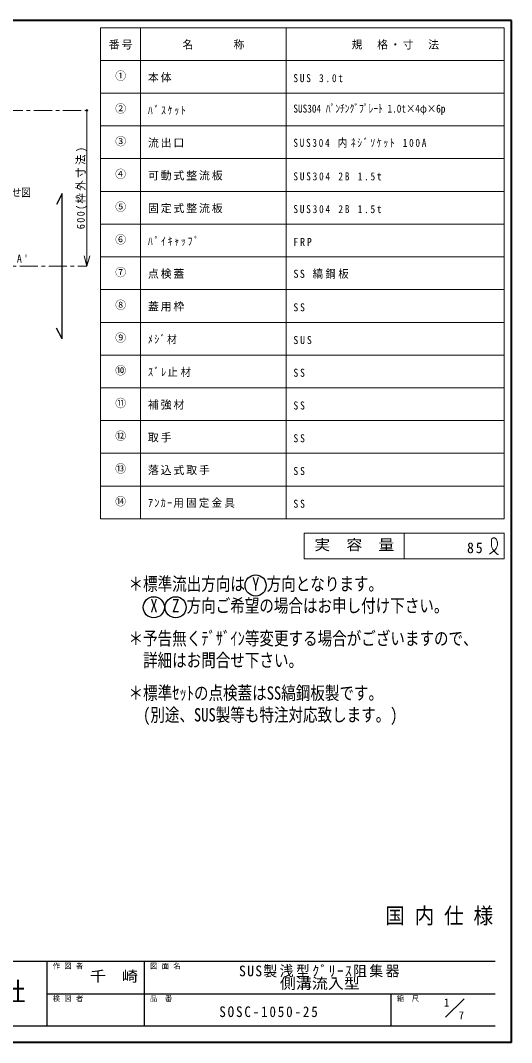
# Model space of a CAD drawing. Units: millimetres at full size, sheet at 1:7; details may follow other scales. Extents: x -1487 to 1348, y -983 to 984.
# Drawn here: x 402 to 1348, y -983 to 984 of the extents above; entities that cross this region are included whole.
import ezdxf
from ezdxf.enums import TextEntityAlignment as Align

# ---------------------------------------------------------------- set-up
doc = ezdxf.new("R2010")
doc.units = ezdxf.units.MM
doc.header["$LTSCALE"] = 7
doc.header["$PDMODE"] = 32
doc.header["$PDSIZE"] = 3.5
doc.linetypes.add('CHAIN1', pattern=[8, 5, -1, 1, -1])
doc.layers.add('0-A', color=4, linetype='Continuous', lineweight=9)
doc.styles.add('ＭＳ ゴシック', font='')
doc.styles.get('ＭＳ ゴシック').set_extended_font_data('MS Gothic')

msp = doc.modelspace()

# ---------------------------------------------------------------- linework, layer by layer
at = {"layer": '0-A', "color": 1, "lineweight": 40}
for p, q in [((1347.643, 983.513), (-1487.357, 983.513)), ((1347.643, -983.487), (1347.643, 983.513)), ((1347.643, -983.487), (-1487.357, -983.487))]:
    msp.add_line(p, q, dxfattribs=at)
at = {"layer": '0-A', "color": 3, "lineweight": 18}
for p, q in [((1333.643, 969.513), (556.643, 969.513)), ((556.643, 24.513), (556.643, 969.513)), ((633.643, 24.513), (633.643, 969.513)), ((913.643, 24.513), (913.643, 969.513)), ((1333.643, 24.513), (1333.643, 969.513)), ((1333.643, 906.513), (556.643, 906.513)), ((1333.643, 843.513), (556.643, 843.513)), ((1333.643, 780.513), (556.643, 780.513)), ((1333.643, 717.513), (556.643, 717.513)), ((1333.643, 654.513), (556.643, 654.513)), ((1333.643, 591.513), (556.643, 591.513)), ((1333.643, 528.513), (556.643, 528.513)), ((1333.643, 465.513), (556.643, 465.513)), ((1333.643, 402.513), (556.643, 402.513)), ((1333.643, 339.513), (556.643, 339.513)), ((1333.643, 276.513), (556.643, 276.513)), ((1333.643, 213.513), (556.643, 213.513)), ((1333.643, 150.513), (556.643, 150.513)), ((1333.643, 87.513), (556.643, 87.513)), ((1333.643, 24.513), (556.643, 24.513)), ((948.643, -3.487), (1333.643, -3.487)), ((948.643, -52.487), (948.643, -3.487)), ((1141.143, -52.487), (1141.143, -3.487)), ((1333.643, -3.487), (1333.643, -52.487)), ((948.643, -52.487), (1333.643, -52.487))]:
    msp.add_line(p, q, dxfattribs=at)
at = {"layer": '0-A', "linetype": 'CHAIN1'}
for p, q in [((260.143, 810.513), (530.143, 810.513)), ((-943.191, 510.513), (530.143, 510.513))]:
    msp.add_line(p, q, dxfattribs=at)
at = {"layer": '0-A'}
for q in [(530.143, 810.513), (524.707, 530.797), (535.578, 530.797)]:
    msp.add_line((530.143, 510.513), q, dxfattribs=at)
at = {"layer": '0-A', "color": 5, "lineweight": 25}
for p, q in [((482.343, 650.513), (471.843, 629.513)), ((482.343, 370.513), (482.343, 650.513)), ((482.343, 370.513), (471.843, 391.513))]:
    msp.add_line(p, q, dxfattribs=at)
at = {"layer": '0-A', "color": 6, "lineweight": 25}
for p, q in [((-69.857, -826.987), (1316.143, -826.987)), ((453.643, -951.987), (453.643, -826.987)), ((641.143, -951.987), (641.143, -826.987)), ((453.643, -889.487), (1316.143, -889.487)), ((1116.143, -951.987), (1116.143, -889.487)), ((1316.143, -951.987), (-69.857, -951.987))]:
    msp.add_line(p, q, dxfattribs=at)
at = {"layer": '0-A', "color": 7, "lineweight": 18}
msp.add_line((1220.787, -934.842), (1256.143, -899.487), dxfattribs=at)
at = {"layer": '0-A'}
for points in [[(1305.386, -43.403), (1306.126, -42.904), (1307.398, -42.039), (1308.663, -41.158), (1309.916, -40.252), (1311.154, -39.313), (1312.372, -38.329), (1313.067, -37.734), (1313.893, -36.991), (1315.266, -35.642), (1316.545, -34.209), (1317.696, -32.693), (1318.685, -31.095), (1319.477, -29.417), (1319.833, -28.408), (1320.029, -27.704), (1320.278, -26.464), (1320.422, -25.197), (1320.47, -23.911), (1320.428, -22.611), (1320.305, -21.304), (1320.199, -20.545), (1320.085, -19.875), (1319.837, -18.731), (1319.51, -17.617), (1319.089, -16.551), (1318.558, -15.55), (1317.901, -14.632), (1317.456, -14.145), (1317.148, -13.854), (1316.573, -13.397), (1315.949, -13.003), (1315.285, -12.687), (1314.586, -12.46), (1313.862, -12.336), (1313.433, -12.316), (1313.063, -12.331), (1312.427, -12.423), (1311.806, -12.595), (1311.217, -12.841)], [(1311.217, -12.841), (1310.676, -13.156), (1310.199, -13.533), (1309.958, -13.779), (1309.629, -14.216), (1309.224, -15.067), (1308.988, -16.017), (1308.877, -17.038), (1308.848, -18.104), (1308.856, -19.188), (1308.861, -19.813), (1308.853, -20.659), (1308.812, -22.082), (1308.764, -23.468), (1308.743, -24.823), (1308.781, -26.154), (1308.912, -27.468), (1309.044, -28.225), (1309.2, -28.893), (1309.551, -30.037), (1309.996, -31.166), (1310.52, -32.273), (1311.112, -33.354), (1311.758, -34.402), (1312.153, -34.991), (1312.457, -35.425), (1312.995, -36.158), (1313.548, -36.873), (1314.115, -37.578), (1314.694, -38.276), (1315.282, -38.974), (1315.627, -39.38), (1315.996, -39.814), (1316.644, -40.558), (1317.312, -41.28), (1318.011, -41.962), (1318.749, -42.585), (1319.534, -43.13), (1320.016, -43.403), (1320.228, -43.51)], [(1320.228, -43.51), (1320.602, -43.679), (1320.984, -43.834), (1321.373, -43.977), (1321.766, -44.113), (1322.163, -44.243), (1322.393, -44.318)]]:
    msp.add_lwpolyline(points, dxfattribs=at)
at = {"layer": '0-A', "color": 5, "lineweight": 25}
for centre in [(854.959, -103.82), (658.959, -145.82), (700.959, -145.82)]:
    msp.add_circle(centre, 20.3, dxfattribs=at)
at = {"layer": '0-A'}
msp.add_point((530.143, 810.513), dxfattribs=at)

# ---------------------------------------------------------------- texts
at = {"layer": '0-A', "color": 7, "style": 'ＭＳ ゴシック'}
for s, height, p in [('①', 15.4, (584.643, 864.513)), ('②', 15.4, (584.643, 801.513)), ('③', 15.4, (584.643, 738.513)), ('④', 15.4, (584.643, 675.513)), ('⑤', 15.4, (584.643, 612.513)), ('⑥', 15.4, (584.643, 549.513)), ('⑦', 15.4, (584.643, 486.513)), ('⑧', 15.4, (584.643, 423.513)), ('⑨', 15.4, (584.643, 360.513)), ('⑩', 15.4, (584.643, 297.513)), ('⑪', 15.4, (584.643, 234.513)), ('⑫', 15.4, (584.643, 171.513)), ('⑬', 15.4, (584.643, 108.513)), ('⑭', 15.4, (584.643, 45.513)), ('作 図 者', 10.26, (464.143, -844.487)), ('図 面 名', 10.26, (651.643, -844.487)), ('検 図 者', 10.26, (464.143, -906.987)), ('品\u3000番', 10.26, (651.643, -906.987)), ('縮\u3000尺', 10.26, (1126.643, -906.987)), ('1', 15.4, (1217.231, -918.753)), ('7', 15.4, (1245.735, -943.519))]:
    msp.add_text(s, height=height, dxfattribs=at).set_placement(p, align=Align.BOTTOM_LEFT)
for s, height, width, p in [('SUS304 ﾊﾟﾝﾁﾝｸﾞﾌﾟﾚｰﾄ 1.0t×4φ×6p', 15.4, 0.85, (927.643, 801.513)), ('標準点検蓋伏せ図', 15.4, 0.85, (275.543, 640.013)), ('実\u3000容\u3000量', 20.53, 1.1, (967.893, -41.987)), ('＊標準流出方向は Y 方向となります。', 25.66, 0.8, (610.309, -121.32)), (' X  Z 方向ご希望の場合はお申し付け下さい。', 25.66, 0.8, (638.309, -163.32)), ('＊予告無くﾃﾞｻﾞｲﾝ等変更する場合がございますので、', 25.66, 0.8, (610.309, -226.32)), ('詳細はお問合せ下さい。', 25.66, 0.8, (638.309, -268.32)), ('＊標準ｾｯﾄの点検蓋はSS縞鋼板製です。', 25.66, 0.8, (610.309, -331.32)), ('(別途、SUS製等も特注対応致します。)', 25.66, 0.8, (638.309, -373.32)), ('国 内 仕 様', 30.79, 0.9, (1104.393, -763.987)), ('千\u3000崎', 20.53, 1.1, (536.143, -872.237)), ('工業株式会社', 35.92, 0.95, (132.393, -913.987)), ('側溝流入型', 20.53, 1.1, (901.643, -886.237))]:
    msp.add_text(s, height=height, dxfattribs=dict(at, width=width)).set_placement(p, align=Align.BOTTOM_LEFT)
at = {"layer": '0-A', "color": 7, "attachment_point": 7, "style": 'ＭＳ ゴシック'}
for s, insert, char_height in [('\\T1.17;番号', (572.393, 927.513), 15.4), ('\\T1.17;名\u3000\u3000\u3000称', (714.143, 927.513), 15.4), ('\\T1.17;規\u3000格・寸\u3000法', (1039.643, 927.513), 15.4), ('\\T1.17;本体', (647.643, 864.513), 15.4), ('\\T1.39;\\W0.85;SUS\\~3.0t', (927.643, 864.513), 15.4), ('\\T1.39;\\W0.85;ﾊﾞｽｹｯﾄ', (647.643, 801.513), 15.4), ('\\T1.17;流出口', (647.643, 738.513), 15.4), ('\\T1.37;\\W0.85;SUS304\\~内ﾈｼﾞｿｹｯﾄ\\~100A', (927.643, 738.513), 15.4), ('\\T1.17;可動式整流板', (647.643, 675.513), 15.4), ('\\T1.39;\\W0.85;SUS304\\~2B\\~1.5t', (927.643, 675.513), 15.4), ('\\T1.17;固定式整流板', (647.643, 612.513), 15.4), ('\\T1.39;\\W0.85;SUS304\\~2B\\~1.5t', (927.643, 612.513), 15.4), ('\\T1.39;\\W0.85;ﾊﾟｲｷｬｯﾌﾟ', (647.643, 549.513), 15.4), ('\\T1.38;\\W0.9;FRP', (927.643, 549.513), 15.4), ("\\T1.36;\\W0.9;A'", (395.476, 517.513), 15.4), ('\\T1.17;点検蓋', (647.643, 486.513), 15.4), ('\\T1.24;\\W0.95;SS\\~縞鋼板', (927.643, 486.513), 15.4), ('\\T1.17;蓋用枠', (647.643, 423.513), 15.4), ('\\T1.36;\\W0.9;SS', (927.643, 423.513), 15.4), ('\\T1.3;\\W0.9;ﾒｼﾞ材', (647.643, 360.513), 15.4), ('\\T1.38;\\W0.9;SUS', (927.643, 360.513), 15.4), ('\\T1.26;\\W0.95;ｽﾞﾚ止材', (647.643, 297.513), 15.4), ('\\T1.36;\\W0.9;SS', (927.643, 297.513), 15.4), ('\\T1.17;補強材', (647.643, 234.513), 15.4), ('\\T1.36;\\W0.9;SS', (927.643, 234.513), 15.4), ('\\T1.17;取手', (647.643, 171.513), 15.4), ('\\T1.36;\\W0.9;SS', (927.643, 171.513), 15.4), ('\\T1.17;落込式取手', (647.643, 108.513), 15.4), ('\\T1.36;\\W0.9;SS', (927.643, 108.513), 15.4), ('\\T1.23;\\W0.95;ｱﾝｶｰ用固定金具', (647.643, 45.513), 15.4), ('\\T1.36;\\W0.9;SS', (927.643, 45.513), 15.4), ('\\T1.27;\\W0.95;85', (1261.893, -41.987), 20.53), ('\\T1.18;\\W0.95;SUS製浅型ｸﾞﾘｰｽ阻集器', (822.893, -858.237), 20.53), ('\\T1.28;\\W0.9;SOSC-1050-25', (785.018, -934.737), 20.53)]:
    msp.add_mtext(s, dxfattribs=dict(at, insert=insert, char_height=char_height))
at = {"layer": '0-A', "color": 7, "insert": (530.143, 581.763), "char_height": 15.4, "attachment_point": 7, "rotation": 90, "style": 'ＭＳ ゴシック'}
msp.add_mtext('\\T1.24;\\W0.95;600(枠外寸法)', dxfattribs=at)

doc.saveas('drawing.dxf')
